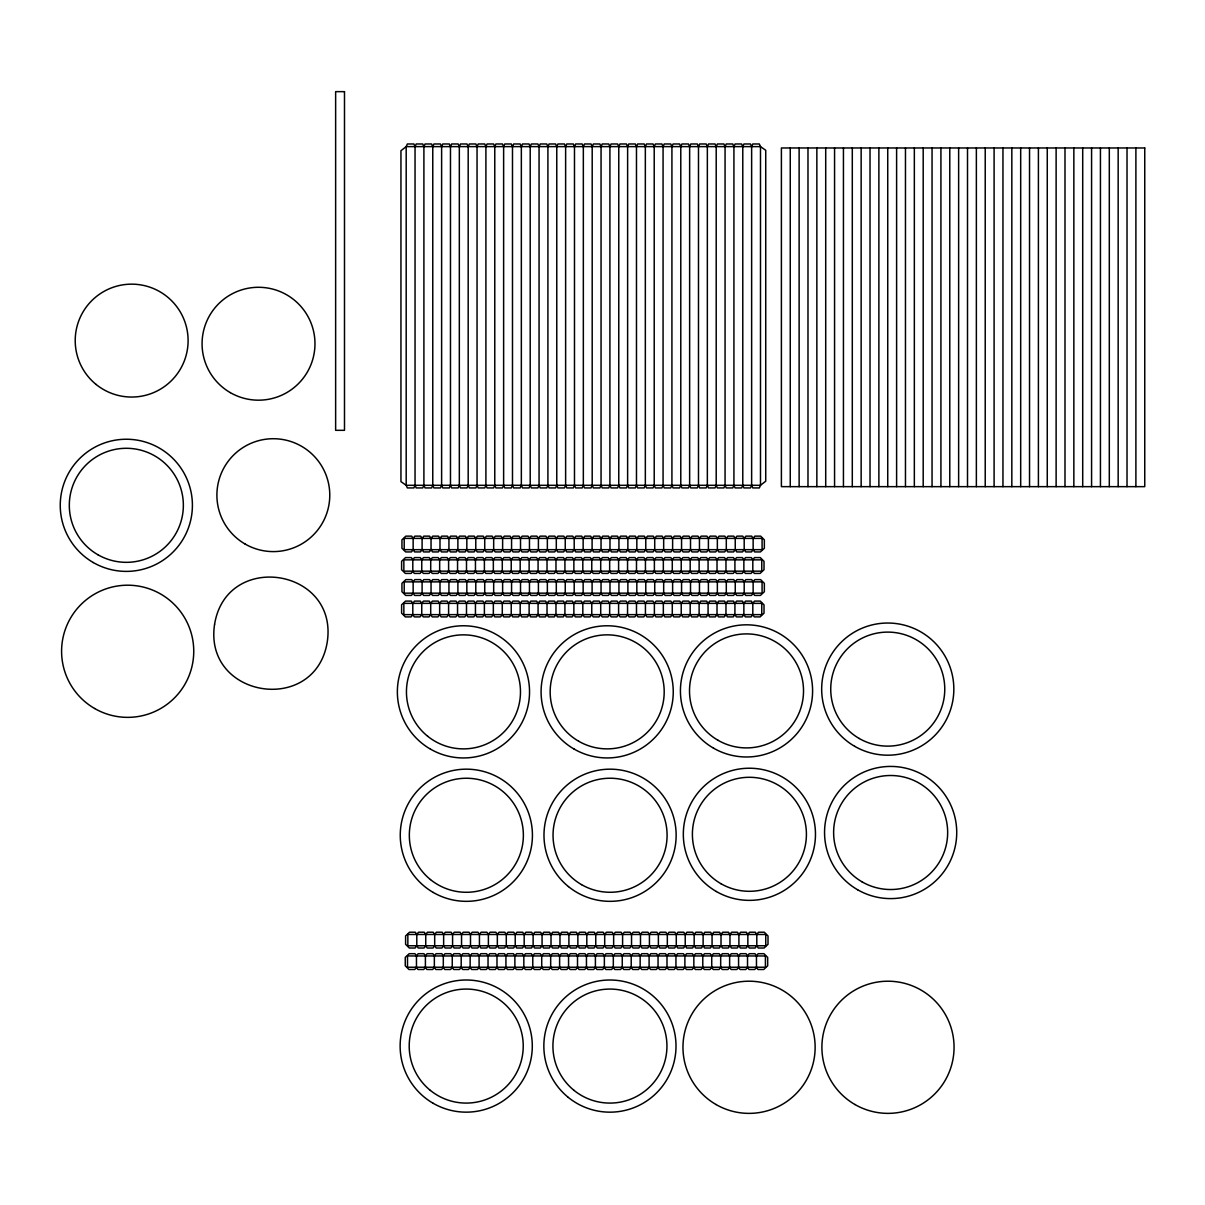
<?xml version="1.0" encoding="UTF-8"?>
<svg xmlns="http://www.w3.org/2000/svg" width="1205" height="1205" viewBox="0 0 1205 1205"><rect width="100%" height="100%" fill="white"/><g stroke="black" fill="none" stroke-linecap="round" stroke-linejoin="round"><path stroke-width="1.5" d="M413.149 593.161L413.149 581.879L411.688 579.62L405.859 579.62L401.943 583.31L401.943 591.7L405.663 595.421L411.477 595.421L413.149 593.161L414.61 595.421L420.425 595.421L422.096 593.161L422.096 581.879L420.635 579.62L414.806 579.62L413.149 581.879M413.149 549.676L413.149 538.394L411.688 536.135L405.859 536.135L401.943 539.825L401.943 548.215L405.663 551.935L411.477 551.935L413.149 549.676L414.61 551.935L420.425 551.935L422.096 549.676L422.096 538.394L420.635 536.135L414.806 536.135L413.149 538.394M416.794 945.759L416.794 934.478L415.333 932.218L409.519 932.218L405.603 935.908L405.603 944.298L409.323 948.019L415.138 948.019L416.794 945.759L418.271 948.019L424.085 948.019L425.742 945.759L425.742 934.478L424.281 932.218L418.466 932.218L416.794 934.478M431.044 581.879L432.7 579.62L438.53 579.62L439.991 581.879L439.991 593.161L438.319 595.421L432.505 595.421L431.044 593.161L431.044 581.879L429.582 579.62L423.753 579.62L422.096 581.879M431.044 538.394L432.7 536.135L438.53 536.135L439.991 538.394L439.991 549.676L438.319 551.935L432.505 551.935L431.044 549.676L431.044 538.394L429.582 536.135L423.753 536.135L422.096 538.394M434.689 934.478L436.361 932.218L442.175 932.218L443.636 934.478L443.636 945.759L441.979 948.019L436.165 948.019L434.689 945.759L434.689 934.478L433.228 932.218L427.413 932.218L425.742 934.478M448.938 581.879L450.595 579.62L456.424 579.62L457.885 581.879L457.885 593.161L456.213 595.421L450.399 595.421L448.938 593.161L448.938 581.879L447.477 579.62L441.648 579.62L439.991 581.879M448.938 538.394L450.595 536.135L456.424 536.135L457.885 538.394L457.885 549.676L456.213 551.935L450.399 551.935L448.938 549.676L448.938 538.394L447.477 536.135L441.648 536.135L439.991 538.394M452.583 934.478L454.255 932.218L460.069 932.218L461.545 934.478L461.545 945.759L459.873 948.019L454.059 948.019L452.583 945.759L452.583 934.478L451.122 932.218L445.308 932.218L443.636 934.478M466.832 581.879L468.489 579.62L474.318 579.62L475.779 581.879L475.779 593.161L474.107 595.421L468.293 595.421L466.832 593.161L466.832 581.879L465.371 579.62L459.542 579.62L457.885 581.879M466.832 538.394L468.489 536.135L474.318 536.135L475.779 538.394L475.779 549.676L474.107 551.935L468.293 551.935L466.832 549.676L466.832 538.394L465.371 536.135L459.542 536.135L457.885 538.394M470.492 934.478L472.149 932.218L477.963 932.218L479.439 934.478L479.439 945.759L477.767 948.019L471.953 948.019L470.492 945.759L470.492 934.478L469.016 932.218L463.202 932.218L461.545 934.478M484.726 581.879L486.383 579.62L492.212 579.62L493.673 581.879L493.673 593.161L492.017 595.421L486.187 595.421L484.726 593.161L484.726 581.879L483.265 579.62L477.436 579.62L475.779 581.879M484.726 538.394L486.383 536.135L492.212 536.135L493.673 538.394L493.673 549.676L492.017 551.935L486.187 551.935L484.726 549.676L484.726 538.394L483.265 536.135L477.436 536.135L475.779 538.394M488.387 934.478L490.043 932.218L495.858 932.218L497.334 934.478L497.334 945.759L495.662 948.019L489.848 948.019L488.387 945.759L488.387 934.478L486.91 932.218L481.096 932.218L479.439 934.478M502.621 581.879L504.277 579.62L510.107 579.62L511.568 581.879L511.568 593.161L509.911 595.421L504.082 595.421L502.621 593.161L502.621 581.879L501.16 579.62L495.33 579.62L493.673 581.879M502.621 538.394L504.277 536.135L510.107 536.135L511.568 538.394L511.568 549.676L509.911 551.935L504.082 551.935L502.621 549.676L502.621 538.394L501.16 536.135L495.33 536.135L493.673 538.394M506.281 934.478L507.938 932.218L513.752 932.218L515.228 934.478L515.228 945.759L513.556 948.019L507.742 948.019L506.281 945.759L506.281 934.478L504.805 932.218L498.99 932.218L497.334 934.478M520.515 581.879L522.172 579.62L528.001 579.62L529.462 581.879L529.462 593.161L527.805 595.421L521.976 595.421L520.515 593.161L520.515 581.879L519.054 579.62L513.225 579.62L511.568 581.879M520.515 538.394L522.172 536.135L528.001 536.135L529.462 538.394L529.462 549.676L527.805 551.935L521.976 551.935L520.515 549.676L520.515 538.394L519.054 536.135L513.225 536.135L511.568 538.394M524.175 934.478L525.832 932.218L531.646 932.218L533.122 934.478L533.122 945.759L531.45 948.019L525.636 948.019L524.175 945.759L524.175 934.478L522.699 932.218L516.885 932.218L515.228 934.478M538.409 581.879L540.066 579.62L545.895 579.62L547.356 581.879L547.356 593.161L545.699 595.421L539.87 595.421L538.409 593.161L538.409 581.879L536.948 579.62L531.119 579.62L529.462 581.879M538.409 538.394L540.066 536.135L545.895 536.135L547.356 538.394L547.356 549.676L545.699 551.935L539.87 551.935L538.409 549.676L538.409 538.394L536.948 536.135L531.119 536.135L529.462 538.394M542.069 934.478L543.726 932.218L549.54 932.218L551.016 934.478L551.016 945.759L549.344 948.019L543.53 948.019L542.069 945.759L542.069 934.478L540.593 932.218L534.779 932.218L533.122 934.478M556.303 581.879L557.96 579.62L563.789 579.62L565.25 581.879L565.25 593.161L563.594 595.421L557.764 595.421L556.303 593.161L556.303 581.879L554.842 579.62L549.013 579.62L547.356 581.879M556.303 538.394L557.96 536.135L563.789 536.135L565.25 538.394L565.25 549.676L563.594 551.935L557.764 551.935L556.303 549.676L556.303 538.394L554.842 536.135L549.013 536.135L547.356 538.394M559.964 934.478L561.62 932.218L567.435 932.218L568.911 934.478L568.911 945.759L567.239 948.019L561.425 948.019L559.964 945.759L559.964 934.478L558.487 932.218L552.673 932.218L551.016 934.478M574.198 581.879L575.854 579.62L581.684 579.62L583.145 581.879L583.145 593.161L581.488 595.421L575.659 595.421L574.198 593.161L574.198 581.879L572.737 579.62L566.907 579.62L565.25 581.879M574.198 538.394L575.854 536.135L581.684 536.135L583.145 538.394L583.145 549.676L581.488 551.935L575.659 551.935L574.198 549.676L574.198 538.394L572.737 536.135L566.907 536.135L565.25 538.394M577.858 934.478L579.515 932.218L585.344 932.218L586.805 934.478L586.805 945.759L585.133 948.019L579.319 948.019L577.858 945.759L577.858 934.478L576.382 932.218L570.567 932.218L568.911 934.478M592.092 581.879L593.749 579.62L599.578 579.62L601.039 581.879L601.039 593.161L599.382 595.421L593.553 595.421L592.092 593.161L592.092 581.879L590.631 579.62L584.802 579.62L583.145 581.879M592.092 538.394L593.749 536.135L599.578 536.135L601.039 538.394L601.039 549.676L599.382 551.935L593.553 551.935L592.092 549.676L592.092 538.394L590.631 536.135L584.802 536.135L583.145 538.394M595.752 934.478L597.409 932.218L603.238 932.218L604.699 934.478L604.699 945.759L603.027 948.019L597.213 948.019L595.752 945.759L595.752 934.478L594.291 932.218L588.462 932.218L586.805 934.478M609.986 581.879L611.658 579.62L617.472 579.62L618.933 581.879L618.933 593.161L617.276 595.421L611.447 595.421L609.986 593.161L609.986 581.879L608.525 579.62L602.696 579.62L601.039 581.879M609.986 538.394L611.658 536.135L617.472 536.135L618.933 538.394L618.933 549.676L617.276 551.935L611.447 551.935L609.986 549.676L609.986 538.394L608.525 536.135L602.696 536.135L601.039 538.394M613.646 934.478L615.303 932.218L621.132 932.218L622.593 934.478L622.593 945.759L620.921 948.019L615.107 948.019L613.646 945.759L613.646 934.478L612.185 932.218L606.356 932.218L604.699 934.478M627.88 581.879L629.552 579.62L635.366 579.62L636.827 581.879L636.827 593.161L635.171 595.421L629.341 595.421L627.88 593.161L627.88 581.879L626.419 579.62L620.605 579.62L618.933 581.879M627.88 538.394L629.552 536.135L635.366 536.135L636.827 538.394L636.827 549.676L635.171 551.935L629.341 551.935L627.88 549.676L627.88 538.394L626.419 536.135L620.605 536.135L618.933 538.394M631.54 934.478L633.197 932.218L639.027 932.218L640.488 934.478L640.488 945.759L638.816 948.019L633.002 948.019L631.54 945.759L631.54 934.478L630.079 932.218L624.25 932.218L622.593 934.478M645.775 581.879L647.447 579.62L653.261 579.62L654.722 581.879L654.722 593.161L653.065 595.421L647.236 595.421L645.775 593.161L645.775 581.879L644.313 579.62L638.499 579.62L636.827 581.879M645.775 538.394L647.447 536.135L653.261 536.135L654.722 538.394L654.722 549.676L653.065 551.935L647.236 551.935L645.775 549.676L645.775 538.394L644.313 536.135L638.499 536.135L636.827 538.394M649.435 934.478L651.092 932.218L656.921 932.218L658.382 934.478L658.382 945.759L656.725 948.019L650.896 948.019L649.435 945.759L649.435 934.478L647.974 932.218L642.144 932.218L640.488 934.478M663.669 581.879L665.341 579.62L671.155 579.62L672.616 581.879L672.616 593.161L670.959 595.421L665.13 595.421L663.669 593.161L663.669 581.879L662.208 579.62L656.394 579.62L654.722 581.879M663.669 538.394L665.341 536.135L671.155 536.135L672.616 538.394L672.616 549.676L670.959 551.935L665.13 551.935L663.669 549.676L663.669 538.394L662.208 536.135L656.394 536.135L654.722 538.394M667.329 934.478L668.986 932.218L674.815 932.218L676.276 934.478L676.276 945.759L674.619 948.019L668.79 948.019L667.329 945.759L667.329 934.478L665.868 932.218L660.039 932.218L658.382 934.478M681.563 581.879L683.235 579.62L689.049 579.62L690.51 581.879L690.51 593.161L688.853 595.421L683.039 595.421L681.563 593.161L681.563 581.879L680.102 579.62L674.288 579.62L672.616 581.879M681.563 538.394L683.235 536.135L689.049 536.135L690.51 538.394L690.51 549.676L688.853 551.935L683.039 551.935L681.563 549.676L681.563 538.394L680.102 536.135L674.288 536.135L672.616 538.394M685.223 934.478L686.88 932.218L692.709 932.218L694.17 934.478L694.17 945.759L692.514 948.019L686.684 948.019L685.223 945.759L685.223 934.478L683.762 932.218L677.933 932.218L676.276 934.478M699.457 581.879L701.129 579.62L706.943 579.62L708.404 581.879L708.404 593.161L706.748 595.421L700.933 595.421L699.457 593.161L699.457 581.879L697.996 579.62L692.182 579.62L690.51 581.879M699.457 538.394L701.129 536.135L706.943 536.135L708.404 538.394L708.404 549.676L706.748 551.935L700.933 551.935L699.457 549.676L699.457 538.394L697.996 536.135L692.182 536.135L690.51 538.394M703.118 934.478L704.774 932.218L710.604 932.218L712.065 934.478L712.065 945.759L710.408 948.019L704.579 948.019L703.118 945.759L703.118 934.478L701.656 932.218L695.827 932.218L694.17 934.478M717.352 581.879L719.024 579.62L724.838 579.62L726.299 581.879L726.299 593.161L724.642 595.421L718.828 595.421L717.352 593.161L717.352 581.879L715.89 579.62L710.076 579.62L708.404 581.879M717.352 538.394L719.024 536.135L724.838 536.135L726.299 538.394L726.299 549.676L724.642 551.935L718.828 551.935L717.352 549.676L717.352 538.394L715.89 536.135L710.076 536.135L708.404 538.394M721.012 934.478L722.669 932.218L728.498 932.218L729.959 934.478L729.959 945.759L728.302 948.019L722.473 948.019L721.012 945.759L721.012 934.478L719.551 932.218L713.721 932.218L712.065 934.478M735.246 581.879L736.918 579.62L742.732 579.62L744.193 581.879L744.193 593.161L742.536 595.421L736.722 595.421L735.246 593.161L735.246 581.879L733.785 579.62L727.971 579.62L726.299 581.879M735.246 538.394L736.918 536.135L742.732 536.135L744.193 538.394L744.193 549.676L742.536 551.935L736.722 551.935L735.246 549.676L735.246 538.394L733.785 536.135L727.971 536.135L726.299 538.394M738.906 934.478L740.563 932.218L746.392 932.218L747.853 934.478L747.853 945.759L746.196 948.019L740.367 948.019L738.906 945.759L738.906 934.478L737.445 932.218L731.616 932.218L729.959 934.478M753.14 581.879L754.812 579.62L760.626 579.62L764.347 583.341L764.347 591.73L760.43 595.421L754.616 595.421L753.14 593.161L753.14 581.879L751.679 579.62L745.865 579.62L744.193 581.879M753.14 538.394L754.812 536.135L760.626 536.135L764.347 539.855L764.347 548.245L760.43 551.935L754.616 551.935L753.14 549.676L753.14 538.394L751.679 536.135L745.865 536.135L744.193 538.394M756.8 934.478L758.457 932.218L764.286 932.218L768.007 935.939L768.007 944.328L764.091 948.019L758.261 948.019L756.8 945.759L756.8 934.478L755.339 932.218L749.51 932.218L747.853 934.478M415.047 146.618L416.222 143.982L422.729 143.982L423.904 146.618L423.904 485.299L422.729 487.935L416.222 487.935L415.047 485.299L415.047 146.618L413.872 143.982L407.365 143.982L406.19 146.618L406.19 485.299L407.365 487.935L413.872 487.935L415.047 485.299M423.904 146.618L425.079 143.982L431.586 143.982L432.761 146.618L432.761 485.299L431.586 487.935L425.079 487.935L423.904 485.299M432.761 146.618L433.936 143.982L440.443 143.982L441.617 146.618L441.617 485.299L440.443 487.935L433.936 487.935L432.761 485.299M441.617 146.618L442.792 143.982L449.299 143.982L450.474 146.618L450.474 485.299L449.299 487.935L442.792 487.935L441.617 485.299M450.474 146.618L451.649 143.982L458.156 143.982L459.331 146.618L459.331 485.299L458.156 487.935L451.649 487.935L450.474 485.299M459.331 146.618L460.506 143.982L467.013 143.982L468.188 146.618L468.188 485.299L467.013 487.935L460.506 487.935L459.331 485.299M468.188 146.618L469.363 143.982L475.87 143.982L477.044 146.618L477.044 485.299L475.885 487.935L469.363 487.935L468.188 485.299M477.044 146.618L478.219 143.982L484.741 143.982L485.901 146.618L485.901 485.299L484.741 487.935L478.219 487.935L477.044 485.299M485.901 146.618L487.076 143.982L493.598 143.982L494.773 146.618L494.773 485.299L493.598 487.935L487.076 487.935L485.901 485.299M494.773 146.618L495.933 143.982L502.455 143.982L503.63 146.618L503.63 485.299L502.455 487.935L495.933 487.935L494.773 485.299M503.63 146.618L504.79 143.982L511.312 143.982L512.487 146.618L512.487 485.299L511.312 487.935L504.805 487.935L503.63 485.299M512.487 146.618L513.661 143.982L520.168 143.982L521.343 146.618L521.343 485.299L520.168 487.935L513.661 487.935L512.487 485.299M521.343 146.618L522.518 143.982L529.025 143.982L530.2 146.618L530.2 485.299L529.025 487.935L522.518 487.935L521.343 485.299M530.2 146.618L531.375 143.982L537.882 143.982L539.057 146.618L539.057 485.299L537.882 487.935L531.375 487.935L530.2 485.299M539.057 146.618L540.232 143.982L546.739 143.982L547.913 146.618L547.913 485.299L546.739 487.935L540.232 487.935L539.057 485.299M547.913 146.618L549.088 143.982L555.595 143.982L556.77 146.618L556.77 485.299L555.595 487.935L549.088 487.935L547.913 485.299M556.77 146.618L557.945 143.982L564.452 143.982L565.627 146.618L565.627 485.299L564.452 487.935L557.945 487.935L556.77 485.299M565.627 146.618L566.802 143.982L573.309 143.982L574.484 146.618L574.484 485.299L573.309 487.935L566.802 487.935L565.627 485.299M574.484 146.618L575.659 143.982L582.166 143.982L583.341 146.618L583.341 485.299L582.166 487.935L575.659 487.935L574.484 485.299M583.341 146.618L584.515 143.982L591.022 143.982L592.197 146.618L592.197 485.299L591.022 487.935L584.515 487.935L583.341 485.299M592.197 146.618L593.372 143.982L599.879 143.982L601.054 146.618L601.054 485.299L599.879 487.935L593.372 487.935L592.197 485.299M601.054 146.618L602.229 143.982L608.736 143.982L609.911 146.618L609.911 485.299L608.736 487.935L602.229 487.935L601.054 485.299M609.911 146.618L611.086 143.982L617.593 143.982L618.768 146.618L618.768 485.299L617.593 487.935L611.086 487.935L609.911 485.299M618.768 146.618L619.942 143.982L626.449 143.982L627.624 146.618L627.624 485.299L626.449 487.935L619.942 487.935L618.768 485.299M627.624 146.618L628.799 143.982L635.321 143.982L636.481 146.618L636.481 485.299L635.321 487.935L628.799 487.935L627.624 485.299M636.481 146.618L637.656 143.982L644.178 143.982L645.338 146.618L645.338 485.299L644.178 487.935L637.656 487.935L636.481 485.299M645.338 146.618L646.513 143.982L653.035 143.982L654.21 146.618L654.21 485.299L653.035 487.935L646.513 487.935L645.338 485.299M654.21 146.618L655.369 143.982L661.891 143.982L663.066 146.618L663.066 485.299L661.891 487.935L655.369 487.935L654.21 485.299M663.066 146.618L664.226 143.982L670.748 143.982L671.923 146.618L671.923 485.299L670.748 487.935L664.241 487.935L663.066 485.299M671.923 146.618L673.098 143.982L679.605 143.982L680.78 146.618L680.78 485.299L679.605 487.935L673.098 487.935L671.923 485.299M680.78 146.618L681.955 143.982L688.462 143.982L689.637 146.618L689.637 485.299L688.462 487.935L681.955 487.935L680.78 485.299M689.637 146.618L690.811 143.982L697.318 143.982L698.493 146.618L698.493 485.299L697.318 487.935L690.811 487.935L689.637 485.299M698.493 146.618L699.668 143.982L706.175 143.982L707.35 146.618L707.35 485.299L706.175 487.935L699.668 487.935L698.493 485.299M707.35 146.618L708.525 143.982L715.032 143.982L716.207 146.618L716.207 485.299L715.032 487.935L708.525 487.935L707.35 485.299M716.207 146.618L717.382 143.982L723.889 143.982L725.064 146.618L725.064 485.299L723.889 487.935L717.382 487.935L716.207 485.299M725.064 146.618L726.238 143.982L732.745 143.982L733.92 146.618L733.92 485.299L732.745 487.935L726.238 487.935L725.064 485.299M733.92 146.618L735.095 143.982L741.602 143.982L742.777 146.618L742.777 485.299L741.602 487.935L735.095 487.935L733.92 485.299M742.777 146.618L743.952 143.982L750.459 143.982L751.634 146.618L751.634 485.299L750.459 487.935L743.952 487.935L742.777 485.299M751.634 146.618L752.809 143.982L759.316 143.982L760.491 146.618L760.491 485.299L759.316 487.935L752.809 487.935L751.634 485.299M421.75 571.155L420.093 573.414L414.279 573.414L412.803 571.155L412.803 559.858L414.475 557.599L420.289 557.599L421.75 559.858L421.75 571.155L423.226 573.414L429.04 573.414L430.712 571.155L430.712 559.858L429.236 557.599L423.422 557.599L421.75 559.858M412.803 571.155L411.146 573.414L405.332 573.414L401.611 569.694L401.611 561.289L405.528 557.599L411.342 557.599L412.803 559.858M431.044 549.676L429.372 551.935L423.558 551.935L422.096 549.676M430.712 559.858L432.369 557.599L438.183 557.599L439.659 559.858L439.659 571.155L441.12 573.414L446.935 573.414L448.606 571.155L448.606 559.858L447.13 557.599L441.316 557.599L439.659 559.858M448.938 549.676L447.266 551.935L441.452 551.935L439.991 549.676M421.75 614.64L420.093 616.9L414.279 616.9L412.803 614.64L412.803 603.359L414.475 601.099L420.289 601.099L421.75 603.359L421.75 614.64L423.226 616.9L429.04 616.9L430.712 614.64L430.712 603.359L429.236 601.099L423.422 601.099L421.75 603.359M439.659 571.155L437.987 573.414L432.173 573.414L430.712 571.155M448.606 559.858L450.263 557.599L456.077 557.599L457.554 559.858L457.554 571.155L459.015 573.414L464.829 573.414L466.501 571.155L466.501 559.858L465.025 557.599L459.21 557.599L457.554 559.858M412.803 614.64L411.146 616.9L405.332 616.9L401.611 613.179L401.611 604.789L405.528 601.099L411.342 601.099L412.803 603.359M431.044 593.161L429.372 595.421L423.558 595.421L422.096 593.161M466.832 549.676L465.16 551.935L459.346 551.935L457.885 549.676M430.712 603.359L432.369 601.099L438.183 601.099L439.659 603.359L439.659 614.64L441.12 616.9L446.935 616.9L448.606 614.64L448.606 603.359L447.13 601.099L441.316 601.099L439.659 603.359M457.554 571.155L455.882 573.414L450.068 573.414L448.606 571.155M466.501 559.858L468.158 557.599L473.972 557.599L475.448 559.858L475.448 571.155L476.909 573.414L482.723 573.414L484.395 571.155L484.395 559.858L482.919 557.599L477.105 557.599L475.448 559.858M448.938 593.161L447.266 595.421L441.452 595.421L439.991 593.161M484.726 549.676L483.069 551.935L477.24 551.935L475.779 549.676M439.659 614.64L437.987 616.9L432.173 616.9L430.712 614.64M448.606 603.359L450.263 601.099L456.077 601.099L457.554 603.359L457.554 614.64L459.015 616.9L464.829 616.9L466.501 614.64L466.501 603.359L465.025 601.099L459.21 601.099L457.554 603.359M475.448 571.155L473.776 573.414L467.962 573.414L466.501 571.155M484.395 559.858L486.052 557.599L491.866 557.599L493.342 559.858L493.342 571.155L494.803 573.414L500.617 573.414L502.289 571.155L502.289 559.858L500.813 557.599L494.999 557.599L493.342 559.858M466.832 593.161L465.16 595.421L459.346 595.421L457.885 593.161M502.621 549.676L500.964 551.935L495.135 551.935L493.673 549.676M457.554 614.64L455.882 616.9L450.068 616.9L448.606 614.64M466.501 603.359L468.158 601.099L473.972 601.099L475.448 603.359L475.448 614.64L476.909 616.9L482.723 616.9L484.395 614.64L484.395 603.359L482.919 601.099L477.105 601.099L475.448 603.359M493.342 571.155L491.67 573.414L485.856 573.414L484.395 571.155M502.289 559.858L503.946 557.599L509.76 557.599L511.236 559.858L511.236 571.155L512.697 573.414L518.512 573.414L520.183 571.155L520.183 559.858L518.707 557.599L512.893 557.599L511.236 559.858M484.726 593.161L483.069 595.421L477.24 595.421L475.779 593.161M520.515 549.676L518.858 551.935L513.029 551.935L511.568 549.676M475.448 614.64L473.776 616.9L467.962 616.9L466.501 614.64M484.395 603.359L486.052 601.099L491.866 601.099L493.342 603.359L493.342 614.64L494.803 616.9L500.617 616.9L502.289 614.64L502.289 603.359L500.813 601.099L494.999 601.099L493.342 603.359M511.236 571.155L509.564 573.414L503.75 573.414L502.289 571.155M520.183 559.858L521.84 557.599L527.654 557.599L529.131 559.858L529.131 571.155L530.592 573.414L536.406 573.414L538.078 571.155L538.078 559.858L536.602 557.599L530.787 557.599L529.131 559.858M502.621 593.161L500.964 595.421L495.135 595.421L493.673 593.161M538.409 549.676L536.752 551.935L530.923 551.935L529.462 549.676M493.342 614.64L491.67 616.9L485.856 616.9L484.395 614.64M502.289 603.359L503.946 601.099L509.76 601.099L511.236 603.359L511.236 614.64L512.697 616.9L518.512 616.9L520.183 614.64L520.183 603.359L518.707 601.099L512.893 601.099L511.236 603.359M529.131 571.155L527.459 573.414L521.644 573.414L520.183 571.155M538.078 559.858L539.735 557.599L545.564 557.599L547.025 559.858L547.025 571.155L548.486 573.414L554.3 573.414L555.972 571.155L555.972 559.858L554.511 557.599L548.682 557.599L547.025 559.858M520.515 593.161L518.858 595.421L513.029 595.421L511.568 593.161M556.303 549.676L554.646 551.935L548.817 551.935L547.356 549.676M511.236 614.64L509.564 616.9L503.75 616.9L502.289 614.64M520.183 603.359L521.84 601.099L527.654 601.099L529.131 603.359L529.131 614.64L530.592 616.9L536.406 616.9L538.078 614.64L538.078 603.359L536.602 601.099L530.787 601.099L529.131 603.359M547.025 571.155L545.353 573.414L539.539 573.414L538.078 571.155M555.972 559.858L557.629 557.599L563.458 557.599L564.919 559.858L564.919 571.155L566.38 573.414L572.194 573.414L573.866 571.155L573.866 559.858L572.405 557.599L566.576 557.599L564.919 559.858M538.409 593.161L536.752 595.421L530.923 595.421L529.462 593.161M574.198 549.676L572.541 551.935L566.712 551.935L565.25 549.676M529.131 614.64L527.459 616.9L521.644 616.9L520.183 614.64M538.078 603.359L539.735 601.099L545.564 601.099L547.025 603.359L547.025 614.64L548.486 616.9L554.3 616.9L555.972 614.64L555.972 603.359L554.511 601.099L548.682 601.099L547.025 603.359M564.919 571.155L563.247 573.414L557.433 573.414L555.972 571.155M573.866 559.858L575.523 557.599L581.352 557.599L582.813 559.858L582.813 571.155L584.274 573.414L590.089 573.414L591.76 571.155L591.76 559.858L590.299 557.599L584.47 557.599L582.813 559.858M556.303 593.161L554.646 595.421L548.817 595.421L547.356 593.161M592.092 549.676L590.435 551.935L584.606 551.935L583.145 549.676M547.025 614.64L545.353 616.9L539.539 616.9L538.078 614.64M555.972 603.359L557.629 601.099L563.458 601.099L564.919 603.359L564.919 614.64L566.38 616.9L572.194 616.9L573.866 614.64L573.866 603.359L572.405 601.099L566.576 601.099L564.919 603.359M582.813 571.155L581.141 573.414L575.327 573.414L573.866 571.155M591.76 559.858L593.417 557.599L599.246 557.599L600.708 559.858L600.708 571.155L602.169 573.414L607.983 573.414L609.655 571.155L609.655 559.858L608.194 557.599L602.364 557.599L600.708 559.858M574.198 593.161L572.541 595.421L566.712 595.421L565.25 593.161M609.986 549.676L608.329 551.935L602.5 551.935L601.039 549.676M564.919 614.64L563.247 616.9L557.433 616.9L555.972 614.64M573.866 603.359L575.523 601.099L581.352 601.099L582.813 603.359L582.813 614.64L584.274 616.9L590.089 616.9L591.76 614.64L591.76 603.359L590.299 601.099L584.47 601.099L582.813 603.359M600.708 571.155L599.036 573.414L593.221 573.414L591.76 571.155M609.655 559.858L611.312 557.599L617.141 557.599L618.602 559.858L618.602 571.155L620.063 573.414L625.892 573.414L627.549 571.155L627.549 559.858L626.088 557.599L620.259 557.599L618.602 559.858M592.092 593.161L590.435 595.421L584.606 595.421L583.145 593.161M627.88 549.676L626.223 551.935L620.394 551.935L618.933 549.676M582.813 614.64L581.141 616.9L575.327 616.9L573.866 614.64M591.76 603.359L593.417 601.099L599.246 601.099L600.708 603.359L600.708 614.64L602.169 616.9L607.983 616.9L609.655 614.64L609.655 603.359L608.194 601.099L602.364 601.099L600.708 603.359M618.602 571.155L616.93 573.414L611.116 573.414L609.655 571.155M627.549 559.858L629.206 557.599L635.035 557.599L636.496 559.858L636.496 571.155L637.957 573.414L643.786 573.414L645.443 571.155L645.443 559.858L643.982 557.599L638.153 557.599L636.496 559.858M609.986 593.161L608.329 595.421L602.5 595.421L601.039 593.161M645.775 549.676L644.118 551.935L638.288 551.935L636.827 549.676M600.708 614.64L599.036 616.9L593.221 616.9L591.76 614.64M609.655 603.359L611.312 601.099L617.141 601.099L618.602 603.359L618.602 614.64L620.063 616.9L625.892 616.9L627.549 614.64L627.549 603.359L626.088 601.099L620.259 601.099L618.602 603.359M636.496 571.155L634.839 573.414L629.01 573.414L627.549 571.155M645.443 559.858L647.1 557.599L652.929 557.599L654.39 559.858L654.39 571.155L655.851 573.414L661.681 573.414L663.337 571.155L663.337 559.858L661.876 557.599L656.047 557.599L654.39 559.858M627.88 593.161L626.223 595.421L620.394 595.421L618.933 593.161M663.669 549.676L662.012 551.935L656.183 551.935L654.722 549.676M618.602 614.64L616.93 616.9L611.116 616.9L609.655 614.64M627.549 603.359L629.206 601.099L635.035 601.099L636.496 603.359L636.496 614.64L637.957 616.9L643.786 616.9L645.443 614.64L645.443 603.359L643.982 601.099L638.153 601.099L636.496 603.359M654.39 571.155L652.733 573.414L646.904 573.414L645.443 571.155M663.337 559.858L664.994 557.599L670.824 557.599L672.285 559.858L672.285 571.155L673.746 573.414L679.575 573.414L681.232 571.155L681.232 559.858L679.771 557.599L673.941 557.599L672.285 559.858M645.775 593.161L644.118 595.421L638.288 595.421L636.827 593.161M681.563 549.676L679.906 551.935L674.077 551.935L672.616 549.676M636.496 614.64L634.839 616.9L629.01 616.9L627.549 614.64M645.443 603.359L647.1 601.099L652.929 601.099L654.39 603.359L654.39 614.64L655.851 616.9L661.681 616.9L663.337 614.64L663.337 603.359L661.876 601.099L656.047 601.099L654.39 603.359M672.285 571.155L670.628 573.414L664.799 573.414L663.337 571.155M681.232 559.858L682.889 557.599L688.718 557.599L690.179 559.858L690.179 571.155L691.64 573.414L697.469 573.414L699.126 571.155L699.126 559.858L697.665 557.599L691.836 557.599L690.179 559.858M663.669 593.161L662.012 595.421L656.183 595.421L654.722 593.161M699.457 549.676L697.8 551.935L691.986 551.935L690.51 549.676M654.39 614.64L652.733 616.9L646.904 616.9L645.443 614.64M663.337 603.359L664.994 601.099L670.824 601.099L672.285 603.359L672.285 614.64L673.746 616.9L679.575 616.9L681.232 614.64L681.232 603.359L679.771 601.099L673.941 601.099L672.285 603.359M690.179 571.155L688.522 573.414L682.693 573.414L681.232 571.155M699.126 559.858L700.783 557.599L706.612 557.599L708.073 559.858L708.073 571.155L709.534 573.414L715.363 573.414L717.02 571.155L717.02 559.858L715.559 557.599L709.73 557.599L708.073 559.858M681.563 593.161L679.906 595.421L674.077 595.421L672.616 593.161M425.41 967.238L423.753 969.498L417.924 969.498L416.463 967.238L416.463 955.957L418.135 953.697L423.949 953.697L425.41 955.957L425.41 967.238L426.871 969.498L432.7 969.498L434.357 967.238L434.357 955.957L432.896 953.697L427.082 953.697L425.41 955.957M717.352 549.676L715.695 551.935L709.881 551.935L708.404 549.676M672.285 614.64L670.628 616.9L664.799 616.9L663.337 614.64M681.232 603.359L682.889 601.099L688.718 601.099L690.179 603.359L690.179 614.64L691.64 616.9L697.469 616.9L699.126 614.64L699.126 603.359L697.665 601.099L691.836 601.099L690.179 603.359M416.463 967.238L414.806 969.498L408.977 969.498L405.257 965.777L405.257 957.388L409.188 953.697L415.002 953.697L416.463 955.957M708.073 571.155L706.416 573.414L700.587 573.414L699.126 571.155M717.02 559.858L718.677 557.599L724.506 557.599L725.967 559.858L725.967 571.155L727.428 573.414L733.258 573.414L734.914 571.155L734.914 559.858L733.453 557.599L727.624 557.599L725.967 559.858M434.689 945.759L433.032 948.019L427.218 948.019L425.742 945.759M699.457 593.161L697.8 595.421L691.986 595.421L690.51 593.161M434.357 955.957L436.029 953.697L441.843 953.697L443.304 955.957L443.304 967.238L444.765 969.498L450.595 969.498L452.252 967.238L452.252 955.957L450.791 953.697L444.976 953.697L443.304 955.957M735.246 549.676L733.589 551.935L727.775 551.935L726.299 549.676M690.179 614.64L688.522 616.9L682.693 616.9L681.232 614.64M699.126 603.359L700.783 601.099L706.612 601.099L708.073 603.359L708.073 614.64L709.534 616.9L715.363 616.9L717.02 614.64L717.02 603.359L715.559 601.099L709.73 601.099L708.073 603.359M725.967 571.155L724.31 573.414L718.481 573.414L717.02 571.155M734.914 559.858L736.571 557.599L742.401 557.599L743.862 559.858L743.862 571.155L745.323 573.414L751.152 573.414L752.809 571.155L752.809 559.858L751.348 557.599L745.518 557.599L743.862 559.858M452.583 945.759L450.926 948.019L445.112 948.019L443.636 945.759M717.352 593.161L715.695 595.421L709.881 595.421L708.404 593.161M443.304 967.238L441.648 969.498L435.818 969.498L434.357 967.238M452.252 955.957L453.924 953.697L459.738 953.697L461.199 955.957L461.199 967.238L462.66 969.498L468.489 969.498L470.146 967.238L470.146 955.957L468.685 953.697L462.871 953.697L461.199 955.957M753.14 549.676L751.483 551.935L745.669 551.935L744.193 549.676M708.073 614.64L706.416 616.9L700.587 616.9L699.126 614.64M717.02 603.359L718.677 601.099L724.506 601.099L725.967 603.359L725.967 614.64L727.428 616.9L733.258 616.9L734.914 614.64L734.914 603.359L733.453 601.099L727.624 601.099L725.967 603.359M743.862 571.155L742.205 573.414L736.375 573.414L734.914 571.155M752.809 559.858L754.481 557.599L760.295 557.599L764.015 561.334L764.015 569.724L760.099 573.414L754.27 573.414L752.809 571.155M470.492 945.759L468.82 948.019L463.006 948.019L461.545 945.759M735.246 593.161L733.589 595.421L727.775 595.421L726.299 593.161M461.199 967.238L459.542 969.498L453.713 969.498L452.252 967.238M470.146 955.957L471.818 953.697L477.632 953.697L479.093 955.957L479.093 967.238L480.554 969.498L486.383 969.498L488.04 967.238L488.04 955.957L486.579 953.697L480.765 953.697L479.093 955.957M725.967 614.64L724.31 616.9L718.481 616.9L717.02 614.64M734.914 603.359L736.571 601.099L742.401 601.099L743.862 603.359L743.862 614.64L745.323 616.9L751.152 616.9L752.809 614.64L752.809 603.359L751.348 601.099L745.518 601.099L743.862 603.359M488.387 945.759L486.715 948.019L480.9 948.019L479.439 945.759M753.14 593.161L751.483 595.421L745.669 595.421L744.193 593.161M479.093 967.238L477.436 969.498L471.607 969.498L470.146 967.238M488.04 955.957L489.712 953.697L495.526 953.697L496.987 955.957L496.987 967.238L498.463 969.498L504.277 969.498L505.934 967.238L505.934 955.957L504.473 953.697L498.659 953.697L496.987 955.957M743.862 614.64L742.205 616.9L736.375 616.9L734.914 614.64M752.809 603.359L754.481 601.099L760.295 601.099L764.015 604.82L764.015 613.209L760.099 616.9L754.27 616.9L752.809 614.64M506.281 945.759L504.609 948.019L498.795 948.019L497.334 945.759M496.987 967.238L495.33 969.498L489.516 969.498L488.04 967.238M505.934 955.957L507.606 953.697L513.42 953.697L514.881 955.957L514.881 967.238L516.358 969.498L522.172 969.498L523.829 967.238L523.829 955.957L522.368 953.697L516.553 953.697L514.881 955.957M524.175 945.759L522.503 948.019L516.689 948.019L515.228 945.759M514.881 967.238L513.225 969.498L507.41 969.498L505.934 967.238M523.829 955.957L525.5 953.697L531.315 953.697L532.776 955.957L532.776 967.238L534.252 969.498L540.066 969.498L541.723 967.238L541.723 955.957L540.262 953.697L534.448 953.697L532.776 955.957M542.069 945.759L540.397 948.019L534.583 948.019L533.122 945.759M532.776 967.238L531.119 969.498L525.305 969.498L523.829 967.238M541.723 955.957L543.395 953.697L549.209 953.697L550.67 955.957L550.67 967.238L552.146 969.498L557.96 969.498L559.617 967.238L559.617 955.957L558.156 953.697L552.342 953.697L550.67 955.957M559.964 945.759L558.292 948.019L552.477 948.019L551.016 945.759M550.67 967.238L549.013 969.498L543.199 969.498L541.723 967.238M559.617 955.957L561.289 953.697L567.103 953.697L568.564 955.957L568.564 967.238L570.04 969.498L575.854 969.498L577.511 967.238L577.511 955.957L576.05 953.697L570.236 953.697L568.564 955.957M577.858 945.759L576.186 948.019L570.372 948.019L568.911 945.759M568.564 967.238L566.907 969.498L561.093 969.498L559.617 967.238M577.511 955.957L579.183 953.697L584.997 953.697L586.458 955.957L586.458 967.238L587.935 969.498L593.749 969.498L595.406 967.238L595.406 955.957L593.945 953.697L588.13 953.697L586.458 955.957M595.752 945.759L594.08 948.019L588.266 948.019L586.805 945.759M586.458 967.238L584.802 969.498L578.987 969.498L577.511 967.238M595.406 955.957L597.077 953.697L602.892 953.697L604.368 955.957L604.368 967.238L605.829 969.498L611.643 969.498L613.315 967.238L613.315 955.957L611.839 953.697L606.025 953.697L604.368 955.957M613.646 945.759L611.974 948.019L606.16 948.019L604.699 945.759M604.368 967.238L602.696 969.498L596.882 969.498L595.406 967.238M613.315 955.957L614.972 953.697L620.786 953.697L622.262 955.957L622.262 967.238L623.723 969.498L629.537 969.498L631.209 967.238L631.209 955.957L629.733 953.697L623.919 953.697L622.262 955.957M631.54 945.759L629.869 948.019L624.054 948.019L622.593 945.759M622.262 967.238L620.59 969.498L614.776 969.498L613.315 967.238M631.209 955.957L632.866 953.697L638.68 953.697L640.156 955.957L640.156 967.238L641.617 969.498L647.431 969.498L649.103 967.238L649.103 955.957L647.627 953.697L641.813 953.697L640.156 955.957M649.435 945.759L647.763 948.019L641.949 948.019L640.488 945.759M640.156 967.238L638.484 969.498L632.67 969.498L631.209 967.238M649.103 955.957L650.76 953.697L656.574 953.697L658.051 955.957L658.051 967.238L659.512 969.498L665.326 969.498L666.998 967.238L666.998 955.957L665.521 953.697L659.707 953.697L658.051 955.957M667.329 945.759L665.672 948.019L659.843 948.019L658.382 945.759M658.051 967.238L656.379 969.498L650.564 969.498L649.103 967.238M666.998 955.957L668.655 953.697L674.469 953.697L675.945 955.957L675.945 967.238L677.406 969.498L683.22 969.498L684.892 967.238L684.892 955.957L683.416 953.697L677.602 953.697L675.945 955.957M685.223 945.759L683.566 948.019L677.737 948.019L676.276 945.759M675.945 967.238L674.273 969.498L668.459 969.498L666.998 967.238M684.892 955.957L686.549 953.697L692.363 953.697L693.839 955.957L693.839 967.238L695.3 969.498L701.114 969.498L702.786 967.238L702.786 955.957L701.31 953.697L695.496 953.697L693.839 955.957M703.118 945.759L701.461 948.019L695.631 948.019L694.17 945.759M693.839 967.238L692.167 969.498L686.353 969.498L684.892 967.238M702.786 955.957L704.443 953.697L710.257 953.697L711.733 955.957L711.733 967.238L713.194 969.498L719.008 969.498L720.68 967.238L720.68 955.957L719.204 953.697L713.39 953.697L711.733 955.957M721.012 945.759L719.355 948.019L713.526 948.019L712.065 945.759M711.733 967.238L710.061 969.498L704.247 969.498L702.786 967.238M720.68 955.957L722.337 953.697L728.166 953.697L729.628 955.957L729.628 967.238L731.089 969.498L736.903 969.498L738.575 967.238L738.575 955.957L737.114 953.697L731.284 953.697L729.628 955.957M738.906 945.759L737.249 948.019L731.42 948.019L729.959 945.759M729.628 967.238L727.956 969.498L722.141 969.498L720.68 967.238M738.575 955.957L740.232 953.697L746.061 953.697L747.522 955.957L747.522 967.238L748.983 969.498L754.797 969.498L756.469 967.238L756.469 955.957L755.008 953.697L749.179 953.697L747.522 955.957M756.8 945.759L755.143 948.019L749.314 948.019L747.853 945.759M747.522 967.238L745.85 969.498L740.036 969.498L738.575 967.238M756.469 955.957L758.126 953.697L763.955 953.697L767.675 957.418L767.675 965.808L763.744 969.498L757.93 969.498L756.469 967.238M1135.893 147.974L1135.893 486.654M1127.021 147.974L1127.021 486.654M1118.165 147.974L1118.165 486.654M1109.308 147.974L1109.308 486.654M1100.436 147.974L1100.436 486.654M1091.579 147.974L1091.579 486.654M1082.708 147.974L1082.708 486.654M1073.851 147.974L1073.851 486.654M1064.994 147.974L1064.994 486.654M1056.122 147.974L1056.122 486.654M1047.265 147.974L1047.265 486.654M1038.409 147.974L1038.409 486.654M1029.537 147.974L1029.537 486.654M1020.68 147.974L1020.68 486.654M1011.823 147.974L1011.823 486.654M1002.952 147.974L1002.952 486.654M994.095 147.974L994.095 486.654M985.223 147.974L985.223 486.654M976.366 147.974L976.366 486.654M967.51 147.974L967.51 486.654M958.638 147.974L958.638 486.654M949.781 147.974L949.781 486.654M940.924 147.974L940.924 486.654M932.052 147.974L932.052 486.654M923.196 147.974L923.196 486.654M914.339 147.974L914.339 486.654M905.467 147.974L905.467 486.654M896.61 147.974L896.61 486.654M887.739 147.974L887.739 486.654M878.882 147.974L878.882 486.654M870.025 147.974L870.025 486.654M861.153 147.974L861.153 486.654M852.297 147.974L852.297 486.654M843.44 147.974L843.44 486.654M834.568 147.974L834.568 486.654M825.711 147.974L825.711 486.654M816.854 147.974L816.854 486.654M807.983 147.974L807.983 486.654M799.126 147.974L799.126 486.654M790.254 147.974L790.254 486.654M762.087 581.879L762.087 593.161L404.202 593.161L404.202 581.879L762.087 581.879M762.087 538.394L762.087 549.676L404.202 549.676L404.202 538.394L762.087 538.394M765.747 934.478L765.747 945.759L407.847 945.759L407.847 934.478L765.747 934.478M214.595 624.265C203.238 698.057 315.228 715.8 327.233 642.099C338.59 568.308 226.6 550.564 214.595 624.265M406.19 146.618L400.949 150.715L400.949 481.623L406.19 485.299L760.491 485.299L765.732 481.187L765.732 150.279L760.491 146.618L406.19 146.618M344.494 91.64L335.638 91.64L335.638 430.321L344.494 430.321L344.494 91.64M1144.75 147.974L781.397 147.974L781.397 486.654L1144.75 486.654L1144.75 147.974M761.756 559.858L403.856 559.858L403.856 571.155L761.756 571.155L761.756 559.858M761.756 603.359L403.856 603.359L403.856 614.64L761.756 614.64L761.756 603.359M765.416 955.957L407.516 955.957L407.516 967.238L765.416 967.238L765.416 955.957M862.132 881.894A57.027 57.027 0 0 0 947.657 832.504A57.027 57.027 0 0 0 862.132 783.13A57.027 57.027 0 0 0 862.132 881.894M857.599 889.742A66.079 66.079 0 0 0 956.725 832.504A66.079 66.079 0 0 0 857.599 775.282A66.079 66.079 0 0 0 857.599 889.742M716.357 891.519A66.079 66.079 0 0 0 815.469 834.297A66.079 66.079 0 0 0 716.357 777.074A66.079 66.079 0 0 0 716.357 891.519M720.891 883.672A57.027 57.027 0 0 0 806.416 834.297A57.027 57.027 0 0 0 720.891 784.922A57.027 57.027 0 0 0 720.891 883.672M568.474 886.609A66.079 66.079 0 0 0 675.327 845.594A66.079 66.079 0 0 0 586.383 773.565A66.079 66.079 0 0 0 568.474 886.609M581.548 884.636A57.027 57.027 0 0 0 667.088 835.261A57.027 57.027 0 0 0 581.548 785.871A57.027 57.027 0 0 0 581.548 884.636M430.456 879.575A57.027 57.027 0 0 0 522.669 844.178A57.027 57.027 0 0 0 445.91 782.03A57.027 57.027 0 0 0 430.456 879.575M433.303 892.483A66.079 66.079 0 0 0 532.429 835.261A66.079 66.079 0 0 0 433.303 778.023A66.079 66.079 0 0 0 433.303 892.483M854.948 1104.518A66.079 66.079 0 0 0 954.059 1047.281A66.079 66.079 0 0 0 854.948 990.058A66.079 66.079 0 0 0 854.948 1104.518M568.338 1097.439A66.079 66.079 0 0 0 675.192 1056.424A66.079 66.079 0 0 0 586.248 984.395A66.079 66.079 0 0 0 568.338 1097.439M574.047 1090.389A57.027 57.027 0 0 0 666.245 1054.993A57.027 57.027 0 0 0 589.501 992.845A57.027 57.027 0 0 0 574.047 1090.389M430.336 1090.389A57.027 57.027 0 0 0 522.533 1054.993A57.027 57.027 0 0 0 445.775 992.845A57.027 57.027 0 0 0 430.336 1090.389M433.167 1103.298A66.079 66.079 0 0 0 532.294 1046.076A66.079 66.079 0 0 0 433.167 988.853A66.079 66.079 0 0 0 433.167 1103.298M716.011 1104.518A66.079 66.079 0 0 0 815.137 1047.281A66.079 66.079 0 0 0 716.011 990.058A66.079 66.079 0 0 0 716.011 1104.518M430.411 749.088A66.079 66.079 0 0 0 529.537 691.866A66.079 66.079 0 0 0 430.411 634.628A66.079 66.079 0 0 0 430.411 749.088M427.579 736.18A57.027 57.027 0 0 0 519.777 700.783A57.027 57.027 0 0 0 443.018 638.635A57.027 57.027 0 0 0 427.579 736.18M578.671 741.241A57.027 57.027 0 0 0 664.196 691.866A57.027 57.027 0 0 0 578.671 642.476A57.027 57.027 0 0 0 578.671 741.241M574.137 749.088A66.079 66.079 0 0 0 673.249 691.866A66.079 66.079 0 0 0 574.137 634.628A66.079 66.079 0 0 0 574.137 749.088M717.999 740.277A57.027 57.027 0 0 0 803.524 690.902A57.027 57.027 0 0 0 717.999 641.527A57.027 57.027 0 0 0 717.999 740.277M713.465 748.124A66.079 66.079 0 0 0 812.592 690.902A66.079 66.079 0 0 0 713.465 633.679A66.079 66.079 0 0 0 713.465 748.124M854.707 746.332A66.079 66.079 0 0 0 953.833 689.109A66.079 66.079 0 0 0 854.707 631.887A66.079 66.079 0 0 0 854.707 746.332M859.24 738.499A57.027 57.027 0 0 0 944.765 689.109A57.027 57.027 0 0 0 859.24 639.735A57.027 57.027 0 0 0 859.24 738.499M230.291 392.619A56.454 56.454 0 0 0 314.972 343.726A56.454 56.454 0 0 0 230.291 294.848A56.454 56.454 0 0 0 230.291 392.619M96.129 384.47A56.454 56.454 0 0 0 187.408 349.435A56.454 56.454 0 0 0 111.417 287.905A56.454 56.454 0 0 0 96.129 384.47M94.638 708.51A66.079 66.079 0 0 0 193.749 651.287A66.079 66.079 0 0 0 94.638 594.05A66.079 66.079 0 0 0 94.638 708.51M93.282 562.539A66.079 66.079 0 0 0 192.408 505.317A66.079 66.079 0 0 0 93.282 448.094A66.079 66.079 0 0 0 93.282 562.539M97.816 554.692A57.027 57.027 0 0 0 183.356 505.317A57.027 57.027 0 0 0 97.816 455.927A57.027 57.027 0 0 0 97.816 554.692M245.112 544.042A56.454 56.454 0 0 0 329.778 495.15A56.454 56.454 0 0 0 245.112 446.272A56.454 56.454 0 0 0 245.112 544.042"/></g></svg>
